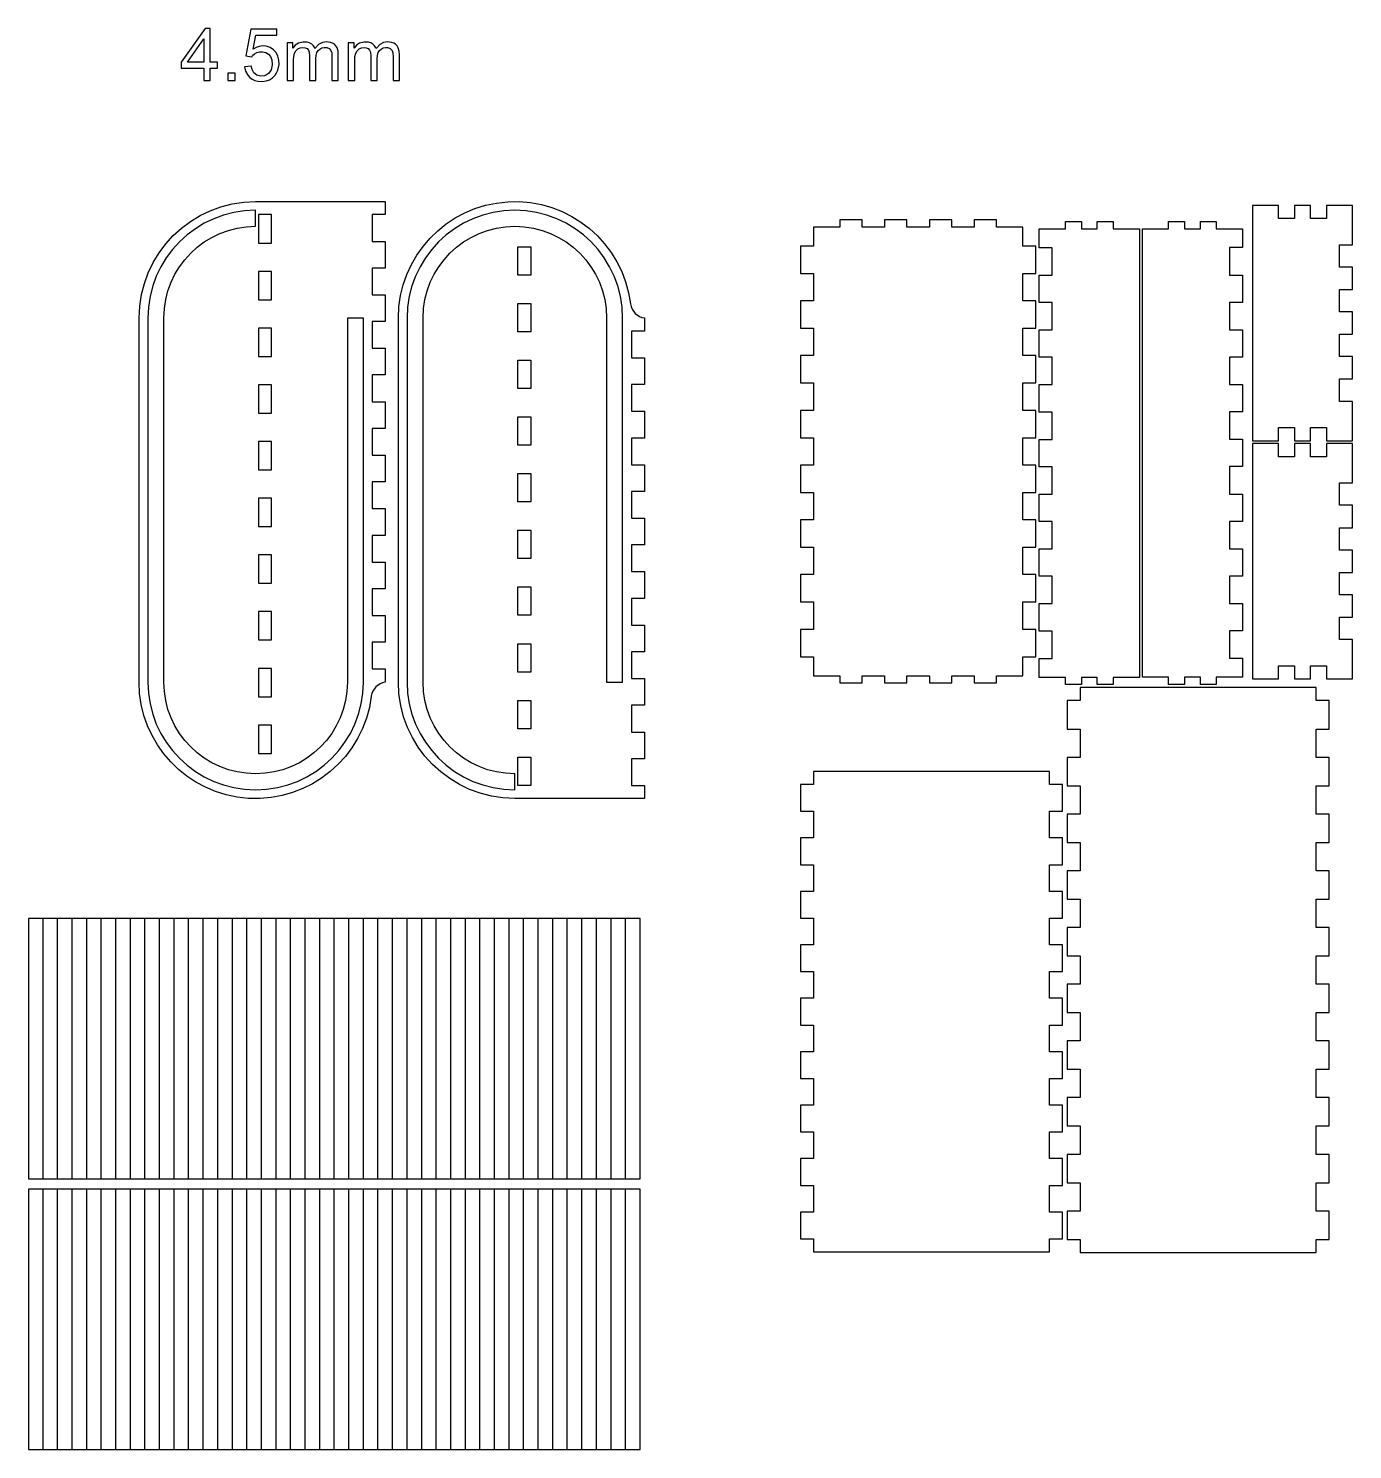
# Model space of a CAD drawing. Extents: x 12 to 727, y 537 to 1025.
# Drawn here: x 272 to 726.6, y 536.8 to 1024.8 of the extents above; entities that cross this region are included whole.
import ezdxf

# ---------------------------------------------------------------- set-up
doc = ezdxf.new("R2010")
doc.units = 0

msp = doc.modelspace()

# ---------------------------------------------------------------- linework, layer by layer
at = {"layer": 'Layer 1'}
for p, q in [((332.652, 1024.78), (324.485, 1013.18)), ((326.646, 1013.18), (332.249, 1021.25)), ((332.249, 1021.25), (332.249, 1013.18)), ((334.446, 1024.78), (332.652, 1024.78)), ((334.446, 1013.18), (334.446, 1024.78)), ((348.33, 1024.54), (346.596, 1015.34)), ((357.229, 1024.54), (348.33, 1024.54)), ((349.123, 1017.63), (350.087, 1022.44)), ((350.087, 1022.44), (357.229, 1022.44)), ((357.229, 1022.44), (357.229, 1024.54)), ((366.16275, 1020.11625), (364.662, 1019.7)), ((367.719, 1020.06), (366.16275, 1020.11625)), ((368.527813, 1019.837188), (367.719, 1020.06)), ((372.928, 1019.92), (371.6095, 1019.21875)), ((374.308625, 1020.14625), (372.928, 1019.92)), ((375.699, 1019.99), (374.308625, 1020.14625)), ((376.427031, 1019.738438), (375.699, 1019.99)), ((387.16275, 1020.11625), (385.662, 1019.7)), ((388.719, 1020.06), (387.16275, 1020.11625)), ((389.527813, 1019.837188), (388.719, 1020.06)), ((393.928, 1019.92), (392.6095, 1019.21875)), ((395.308625, 1020.14625), (393.928, 1019.92)), ((396.699, 1019.99), (395.308625, 1020.14625)), ((397.427031, 1019.738438), (396.699, 1019.99)), ((346.596, 1015.34), (348.659, 1015.08)), ((348.659, 1015.08), (348.926, 1015.44)), ((348.926, 1015.44), (349.632047, 1016.089687)), ((350.151922, 1018.232344), (349.123, 1017.63)), ((349.632047, 1016.089687), (350.462125, 1016.5425)), ((351.270375, 1018.60875), (350.151922, 1018.232344)), ((350.462125, 1016.5425), (351.376391, 1016.781563)), ((352.441891, 1018.750781), (351.270375, 1018.60875)), ((351.376391, 1016.781563), (352.335, 1016.79)), ((352.335, 1016.79), (353.457297, 1016.544688)), ((353.63, 1018.65), (352.441891, 1018.750781)), ((353.457297, 1016.544688), (354.419375, 1015.9675)), ((354.940016, 1018.214687), (353.63, 1018.65)), ((354.419375, 1015.9675), (355.153266, 1015.116562)), ((356.082875, 1017.4775), (354.940016, 1018.214687)), ((355.153266, 1015.116562), (355.591, 1014.05)), ((357.008797, 1016.481562), (356.082875, 1017.4775)), ((357.668, 1015.27), (357.008797, 1016.481562)), ((358.021625, 1013.8325), (357.668, 1015.27)), ((362.781, 1019.85), (360.816, 1019.85)), ((360.816, 1019.85), (360.816, 1006.88)), ((362.781, 1018.03), (362.781, 1019.85)), ((363.60675, 1018.99625), (362.781, 1018.03)), ((363.019, 1014.04), (363.099625, 1015.195)), ((363.099625, 1015.195), (363.367, 1016.32)), ((363.367, 1016.32), (363.823813, 1017.122031)), ((364.662, 1019.7), (363.60675, 1018.99625)), ((363.823813, 1017.122031), (364.48875, 1017.73375)), ((364.48875, 1017.73375), (365.307062, 1018.118594)), ((365.307062, 1018.118594), (366.224, 1018.24)), ((366.224, 1018.24), (366.9815, 1018.155)), ((366.9815, 1018.155), (367.67, 1017.83)), ((367.67, 1017.83), (368.132375, 1017.27)), ((368.132375, 1017.27), (368.384, 1016.59)), ((368.384, 1016.59), (368.519, 1015.31)), ((368.519, 1015.31), (368.519, 1006.88)), ((369.244, 1019.425), (368.527813, 1019.837188)), ((369.835688, 1018.847812), (369.244, 1019.425)), ((370.271, 1018.13), (369.835688, 1018.847812)), ((370.374, 1017.87), (370.271, 1018.13)), ((370.57, 1018.15), (370.374, 1017.87)), ((371.6095, 1019.21875), (370.57, 1018.15)), ((370.716, 1014.42), (370.786375, 1015.47375)), ((370.786375, 1015.47375), (371.069, 1016.49)), ((371.069, 1016.49), (371.490203, 1017.17375)), ((371.490203, 1017.17375), (372.069375, 1017.7075)), ((372.069375, 1017.7075), (372.769859, 1018.065)), ((372.769859, 1018.065), (373.555, 1018.22)), ((373.555, 1018.22), (374.410375, 1018.1925)), ((374.410375, 1018.1925), (375.208, 1017.88)), ((375.208, 1017.88), (375.831875, 1017.25375)), ((375.831875, 1017.25375), (376.113, 1016.41)), ((376.113, 1016.41), (376.197, 1015.05)), ((376.197, 1015.05), (376.197, 1006.88)), ((377.066, 1019.3275), (376.427031, 1019.738438)), ((377.590969, 1018.777813), (377.066, 1019.3275)), ((377.977, 1018.11), (377.590969, 1018.777813)), ((378.299875, 1016.9675), (377.977, 1018.11)), ((378.382, 1015.78), (378.299875, 1016.9675)), ((378.382, 1006.88), (378.382, 1015.78)), ((383.781, 1019.85), (381.816, 1019.85)), ((381.816, 1019.85), (381.816, 1006.88)), ((383.781, 1018.03), (383.781, 1019.85)), ((384.60675, 1018.99625), (383.781, 1018.03)), ((384.019, 1014.04), (384.099625, 1015.195)), ((384.099625, 1015.195), (384.367, 1016.32)), ((384.367, 1016.32), (384.823813, 1017.122031)), ((385.662, 1019.7), (384.60675, 1018.99625)), ((384.823813, 1017.122031), (385.48875, 1017.73375)), ((385.48875, 1017.73375), (386.307062, 1018.118594)), ((386.307062, 1018.118594), (387.224, 1018.24)), ((387.224, 1018.24), (387.9815, 1018.155)), ((387.9815, 1018.155), (388.67, 1017.83)), ((388.67, 1017.83), (389.132375, 1017.27)), ((389.132375, 1017.27), (389.384, 1016.59)), ((389.384, 1016.59), (389.519, 1015.31)), ((389.519, 1015.31), (389.519, 1006.88)), ((390.244, 1019.425), (389.527813, 1019.837188)), ((390.835688, 1018.847812), (390.244, 1019.425)), ((391.271, 1018.13), (390.835688, 1018.847812)), ((391.374, 1017.87), (391.271, 1018.13)), ((391.57, 1018.15), (391.374, 1017.87)), ((392.6095, 1019.21875), (391.57, 1018.15)), ((391.716, 1014.42), (391.786375, 1015.47375)), ((391.786375, 1015.47375), (392.069, 1016.49)), ((392.069, 1016.49), (392.490203, 1017.17375)), ((392.490203, 1017.17375), (393.069375, 1017.7075)), ((393.069375, 1017.7075), (393.769859, 1018.065)), ((393.769859, 1018.065), (394.555, 1018.22)), ((394.555, 1018.22), (395.410375, 1018.1925)), ((395.410375, 1018.1925), (396.208, 1017.88)), ((396.208, 1017.88), (396.831875, 1017.25375)), ((396.831875, 1017.25375), (397.113, 1016.41)), ((397.113, 1016.41), (397.197, 1015.05)), ((397.197, 1015.05), (397.197, 1006.88)), ((398.066, 1019.3275), (397.427031, 1019.738438)), ((398.590969, 1018.777813), (398.066, 1019.3275)), ((398.977, 1018.11), (398.590969, 1018.777813)), ((399.299875, 1016.9675), (398.977, 1018.11)), ((399.382, 1015.78), (399.299875, 1016.9675)), ((399.382, 1006.88), (399.382, 1015.78)), ((324.485, 1013.18), (324.485, 1011.17)), ((324.485, 1011.17), (332.249, 1011.17)), ((332.249, 1013.18), (326.646, 1013.18)), ((326.646, 1013.18), (326.646, 1013.18)), ((332.249, 1011.17), (332.249, 1006.88)), ((336.863, 1013.18), (334.446, 1013.18)), ((334.446, 1011.17), (336.863, 1011.17)), ((334.446, 1006.88), (334.446, 1011.17)), ((334.446, 1011.17), (334.446, 1011.17)), ((336.863, 1011.17), (336.863, 1013.18)), ((348.513, 1011.77), (346.206, 1011.57)), ((346.206, 1011.57), (346.538625, 1010.055)), ((348.8, 1010.62), (348.513, 1011.77)), ((349.440625, 1009.505), (348.8, 1010.62)), ((355.31, 1010.59), (354.918484, 1009.915469)), ((355.7265, 1012.30125), (355.31, 1010.59)), ((355.591, 1014.05), (355.7265, 1012.30125)), ((357.208203, 1009.562812), (357.629125, 1010.445)), ((357.629125, 1010.445), (358.049, 1012.35)), ((358.049, 1012.35), (358.021625, 1013.8325)), ((363.013, 1013.61), (363.019, 1014.04)), ((363.013, 1006.88), (363.013, 1013.61)), ((363.013, 1013.61), (363.013, 1013.61)), ((370.716, 1006.88), (370.716, 1014.42)), ((384.013, 1013.61), (384.019, 1014.04)), ((384.013, 1006.88), (384.013, 1013.61)), ((384.013, 1013.61), (384.013, 1013.61)), ((391.716, 1006.88), (391.716, 1014.42)), ((332.249, 1006.88), (334.446, 1006.88)), ((342.941, 1009.39), (340.439, 1009.39)), ((340.439, 1009.39), (340.439, 1006.88)), ((340.439, 1006.88), (342.941, 1006.88)), ((342.941, 1006.88), (342.941, 1009.39)), ((342.941, 1009.39), (342.941, 1009.39)), ((346.538625, 1010.055), (347.28, 1008.69)), ((347.28, 1008.69), (347.994953, 1007.931406)), ((347.994953, 1007.931406), (348.835625, 1007.33125)), ((348.835625, 1007.33125), (349.776234, 1006.905469)), ((350.457, 1008.72), (349.440625, 1009.505)), ((349.776234, 1006.905469), (350.791, 1006.67)), ((351.751625, 1008.39125), (350.457, 1008.72)), ((350.791, 1006.67), (352.323, 1006.59)), ((353.077, 1008.55), (351.751625, 1008.39125)), ((352.323, 1006.59), (353.568703, 1006.751719)), ((352.323, 1006.59), (352.323, 1006.59)), ((353.784078, 1008.881406), (353.077, 1008.55)), ((353.568703, 1006.751719), (354.733875, 1007.17875)), ((354.403875, 1009.34125), (353.784078, 1008.881406)), ((354.918484, 1009.915469), (354.403875, 1009.34125)), ((354.733875, 1007.17875), (355.776609, 1007.851406)), ((355.776609, 1007.851406), (356.655, 1008.75)), ((356.655, 1008.75), (357.208203, 1009.562812)), ((360.816, 1006.88), (363.013, 1006.88)), ((368.519, 1006.88), (370.716, 1006.88)), ((376.197, 1006.88), (378.382, 1006.88)), ((381.816, 1006.88), (384.013, 1006.88)), ((389.519, 1006.88), (391.716, 1006.88)), ((397.197, 1006.88), (399.382, 1006.88)), ((330.932798, 960.505137), (334.429359, 962.189547)), ((334.429359, 962.189547), (338.104368, 963.534646)), ((338.104368, 963.534646), (341.937717, 964.520326)), ((342.542076, 961.581311), (338.996159, 960.669593)), ((341.937717, 964.520326), (345.909297, 965.12648)), ((346.215888, 962.141978), (342.542076, 961.581311)), ((345.909297, 965.12648), (349.999, 965.333)), ((349.999, 962.333), (346.215888, 962.141978)), ((349.999, 965.333), (394.499, 965.333)), ((349.999, 956.833), (349.999, 962.333)), ((394.499, 965.333), (394.499, 960.833)), ((418.507351, 959.692107), (421.799812, 961.455344)), ((421.799812, 961.455344), (425.270423, 962.912147)), ((425.270423, 962.912147), (428.901867, 964.044121)), ((431.543076, 961.581311), (427.997159, 960.669593)), ((428.901867, 964.044121), (432.676831, 964.832871)), ((435.216888, 962.141978), (431.543076, 961.581311)), ((432.676831, 964.832871), (436.578, 965.26)), ((439, 962.333), (435.216888, 962.141978)), ((436.578, 965.26), (440.502187, 965.307507)), ((442.782947, 962.141978), (439, 962.333)), ((440.502187, 965.307507), (444.344805, 964.980805)), ((446.456637, 961.581311), (442.782947, 962.141978)), ((444.344805, 964.980805), (448.086442, 964.29606)), ((450.002469, 960.669593), (446.456637, 961.581311)), ((448.086442, 964.29606), (451.707688, 963.269437)), ((451.707688, 963.269437), (455.189128, 961.917104)), ((455.189128, 961.917104), (458.511352, 960.255227)), ((701.184, 964.016), (692.184, 964.016)), ((692.184, 964.016), (692.184, 883.216)), ((701.184, 959.516), (701.184, 964.016)), ((712.118, 964.016), (706.651, 964.016)), ((706.651, 964.016), (706.651, 959.516)), ((712.118, 959.516), (712.118, 964.016)), ((726.584, 964.016), (717.584, 964.016)), ((717.584, 964.016), (717.584, 959.516)), ((726.584, 950.516), (726.584, 964.016)), ((324.555448, 956.198819), (327.634791, 958.501525)), ((327.634791, 958.501525), (330.932798, 960.505137)), ((332.362397, 957.867393), (329.311744, 956.014104)), ((335.596734, 959.425422), (332.362397, 957.867393)), ((338.996159, 960.669593), (335.596734, 959.425422)), ((343.650643, 956.193033), (346.778303, 956.670369)), ((346.778303, 956.670369), (349.999, 956.833)), ((355.499, 960.833), (350.999, 960.833)), ((350.999, 960.833), (350.999, 951.096)), ((355.499, 951.096), (355.499, 960.833)), ((394.499, 960.833), (389.999, 960.833)), ((389.999, 960.833), (389.999, 951.657)), ((412.52613, 955.319915), (415.410352, 957.640832)), ((415.410352, 957.640832), (418.507351, 959.692107)), ((421.363397, 957.867393), (418.312744, 956.014104)), ((424.597734, 959.425422), (421.363397, 957.867393)), ((427.997159, 960.669593), (424.597734, 959.425422)), ((432.651643, 956.193033), (435.779303, 956.670369)), ((435.779303, 956.670369), (439, 956.833)), ((439, 956.833), (442.220697, 956.670369)), ((442.220697, 956.670369), (445.348357, 956.193033)), ((453.401844, 959.425422), (450.002469, 960.669593)), ((456.63616, 957.867393), (453.401844, 959.425422)), ((459.686816, 956.014104), (456.63616, 957.867393)), ((458.511352, 960.255227), (461.654946, 958.29997)), ((461.654946, 958.29997), (464.6005, 956.0675)), ((550.554, 956.527), (541.554, 956.527)), ((541.554, 956.527), (541.554, 950.027)), ((558.239, 959.027), (550.554, 959.027)), ((550.554, 959.027), (550.554, 956.527)), ((558.239, 956.527), (558.239, 959.027)), ((565.925, 956.527), (558.239, 956.527)), ((573.611, 959.027), (565.925, 959.027)), ((565.925, 959.027), (565.925, 956.527)), ((573.611, 956.527), (573.611, 959.027)), ((581.297, 956.527), (573.611, 956.527)), ((588.982, 959.027), (581.297, 959.027)), ((581.297, 959.027), (581.297, 956.527)), ((588.982, 956.527), (588.982, 959.027)), ((596.668, 956.527), (588.982, 956.527)), ((604.354, 959.027), (596.668, 959.027)), ((596.668, 959.027), (596.668, 956.527)), ((604.354, 956.527), (604.354, 959.027)), ((613.354, 956.527), (604.354, 956.527)), ((613.354, 950.027), (613.354, 956.527)), ((628.008, 955.956), (628.008, 958.456)), ((628.008, 958.456), (633.475, 958.456)), ((633.475, 958.456), (633.475, 955.956)), ((638.942, 955.956), (638.942, 958.456)), ((638.942, 958.456), (644.408, 958.456)), ((644.408, 958.456), (644.408, 955.956)), ((663.412, 956.01), (663.412, 958.51)), ((663.412, 958.51), (668.878, 958.51)), ((668.878, 958.51), (668.878, 956.01)), ((674.345, 956.01), (674.345, 958.51)), ((674.345, 958.51), (679.812, 958.51)), ((679.812, 958.51), (679.812, 956.01)), ((706.651, 959.516), (701.184, 959.516)), ((701.184, 959.516), (701.184, 959.516)), ((717.584, 959.516), (712.118, 959.516)), ((319.133181, 950.776552), (321.714875, 953.617125)), ((321.714875, 953.617125), (324.555448, 956.198819)), ((326.463371, 953.884149), (323.835875, 951.496125)), ((329.311744, 956.014104), (326.463371, 953.884149)), ((332.387037, 951.453303), (334.984216, 953.031126)), ((334.984216, 953.031126), (337.737766, 954.357578)), ((337.737766, 954.357578), (340.631852, 955.416825)), ((340.631852, 955.416825), (343.650643, 956.193033)), ((389.999, 951.657), (394.499, 951.657)), ((394.499, 951.657), (394.499, 942.48)), ((407.465276, 949.942734), (409.872, 952.74775)), ((409.872, 952.74775), (412.52613, 955.319915)), ((415.464371, 953.884149), (412.836875, 951.496125)), ((418.312744, 956.014104), (415.464371, 953.884149)), ((421.388037, 951.453303), (423.985216, 953.031126)), ((423.985216, 953.031126), (426.738766, 954.357578)), ((426.738766, 954.357578), (429.632852, 955.416825)), ((429.632852, 955.416825), (432.651643, 956.193033)), ((445.348357, 956.193033), (448.367148, 955.416825)), ((448.367148, 955.416825), (451.261234, 954.357578)), ((451.261234, 954.357578), (454.014784, 953.031126)), ((454.014784, 953.031126), (456.611963, 951.453303)), ((462.535213, 953.884149), (459.686816, 956.014104)), ((465.16275, 951.496125), (462.535213, 953.884149)), ((464.6005, 956.0675), (467.328601, 953.573983)), ((467.328601, 953.573983), (469.819836, 950.835586)), ((619.008, 949.456), (619.008, 955.956)), ((619.008, 955.956), (628.008, 955.956)), ((633.475, 955.956), (638.942, 955.956)), ((644.408, 955.956), (653.408, 955.956)), ((653.408, 955.956), (653.408, 801.956)), ((654.412, 802.01), (654.412, 956.01)), ((654.412, 956.01), (663.412, 956.01)), ((668.878, 956.01), (674.345, 956.01)), ((679.812, 956.01), (688.812, 956.01)), ((688.812, 956.01), (688.812, 949.51)), ((314.826863, 944.399202), (316.830475, 947.697209)), ((316.830475, 947.697209), (319.133181, 950.776552)), ((321.447851, 948.868629), (319.317896, 946.020256)), ((323.835875, 951.496125), (321.447851, 948.868629)), ((325.692059, 945.369938), (327.725125, 947.606875)), ((327.725125, 947.606875), (329.962062, 949.639941)), ((329.962062, 949.639941), (332.387037, 951.453303)), ((350.999, 951.096), (355.499, 951.096)), ((355.499, 951.096), (355.499, 951.096)), ((403.463306, 943.707729), (405.323273, 946.923262)), ((405.323273, 946.923262), (407.465276, 949.942734)), ((410.448851, 948.868629), (408.318896, 946.020256)), ((412.836875, 951.496125), (410.448851, 948.868629)), ((414.693059, 945.369938), (416.726125, 947.606875)), ((416.726125, 947.606875), (418.963062, 949.639941)), ((418.963062, 949.639941), (421.388037, 951.453303)), ((440, 949.833), (444.5, 949.833)), ((440, 940.096), (440, 949.833)), ((440, 949.833), (440, 949.833)), ((444.5, 949.833), (444.5, 940.096)), ((456.611963, 951.453303), (459.036938, 949.639941)), ((459.036938, 949.639941), (461.273875, 947.606875)), ((461.273875, 947.606875), (463.306941, 945.369938)), ((467.550826, 948.868629), (465.16275, 951.496125)), ((469.68084, 946.020256), (467.550826, 948.868629)), ((469.819836, 950.835586), (472.054794, 947.868474)), ((472.054794, 947.868474), (474.014062, 944.688813)), ((541.554, 950.027), (537.054, 950.027)), ((537.054, 950.027), (537.054, 940.627)), ((617.854, 950.027), (613.354, 950.027)), ((617.854, 940.627), (617.854, 950.027)), ((623.508, 949.456), (619.008, 949.456)), ((623.508, 940.056), (623.508, 949.456)), ((688.812, 949.51), (684.312, 949.51)), ((684.312, 949.51), (684.312, 940.11)), ((688.812, 949.51), (688.812, 949.51)), ((722.084, 942.831), (722.084, 950.516)), ((722.084, 950.516), (726.584, 950.516)), ((313.142453, 940.902641), (314.826863, 944.399202)), ((317.464607, 942.969603), (315.906578, 939.735266)), ((319.317896, 946.020256), (317.464607, 942.969603)), ((322.300874, 940.347784), (323.878697, 942.944963)), ((323.878697, 942.944963), (325.692059, 945.369938)), ((394.499, 942.48), (389.999, 942.48)), ((389.999, 942.48), (389.999, 933.304)), ((401.902688, 940.314531), (403.463306, 943.707729)), ((406.465607, 942.969603), (404.907578, 939.735266)), ((408.318896, 946.020256), (406.465607, 942.969603)), ((411.301874, 940.347784), (412.879697, 942.944963)), ((412.879697, 942.944963), (414.693059, 945.369938)), ((463.306941, 945.369938), (465.120303, 942.944963)), ((465.120303, 942.944963), (466.698126, 940.347784)), ((471.534192, 942.969603), (469.68084, 946.020256)), ((473.092281, 939.735266), (471.534192, 942.969603)), ((474.014062, 944.688813), (475.678229, 941.312769)), ((726.584, 942.831), (722.084, 942.831)), ((726.584, 935.145), (726.584, 942.831)), ((310.811674, 933.394283), (311.797354, 937.227632)), ((311.797354, 937.227632), (313.142453, 940.902641)), ((315.906578, 939.735266), (314.662407, 936.335841)), ((319.915175, 934.700148), (320.974422, 937.594234)), ((320.974422, 937.594234), (322.300874, 940.347784)), ((355.499, 941.359), (350.999, 941.359)), ((350.999, 941.359), (350.999, 931.622)), ((355.499, 931.622), (355.499, 941.359)), ((400.658733, 936.762064), (401.902688, 940.314531)), ((404.907578, 939.735266), (403.663407, 936.335841)), ((408.916175, 934.700148), (409.975422, 937.594234)), ((409.975422, 937.594234), (411.301874, 940.347784)), ((444.5, 940.096), (440, 940.096)), ((466.698126, 940.347784), (468.024578, 937.594234)), ((468.024578, 937.594234), (469.083825, 934.700148)), ((474.336507, 936.335841), (473.092281, 939.735266)), ((475.678229, 941.312769), (477.027883, 937.756508)), ((477.027883, 937.756508), (478.04361, 934.036196)), ((537.054, 940.627), (541.554, 940.627)), ((541.554, 940.627), (541.554, 931.227)), ((613.354, 931.227), (613.354, 940.627)), ((613.354, 940.627), (617.854, 940.627)), ((619.008, 930.656), (619.008, 940.056)), ((619.008, 940.056), (623.508, 940.056)), ((684.312, 940.11), (688.812, 940.11)), ((688.812, 940.11), (688.812, 930.709)), ((310.20552, 929.422703), (310.811674, 933.394283)), ((313.750689, 932.789924), (313.190022, 929.116112)), ((314.662407, 936.335841), (313.750689, 932.789924)), ((319.138967, 931.681357), (319.915175, 934.700148)), ((389.999, 933.304), (394.499, 933.304)), ((394.499, 933.304), (394.499, 924.127)), ((399.190075, 929.252903), (399.748758, 933.068723)), ((399.748758, 933.068723), (400.658733, 936.762064)), ((402.751689, 932.789924), (402.191022, 929.116112)), ((403.663407, 936.335841), (402.751689, 932.789924)), ((408.139967, 931.681357), (408.916175, 934.700148)), ((469.083825, 934.700148), (469.860033, 931.681357)), ((475.24827, 932.789924), (474.336507, 936.335841)), ((475.808967, 929.116112), (475.24827, 932.789924)), ((478.04361, 934.036196), (478.706, 930.168)), ((722.084, 927.459), (722.084, 935.145)), ((722.084, 935.145), (726.584, 935.145)), ((309.999, 925.333), (310.20552, 929.422703)), ((313.190022, 929.116112), (312.999, 925.333)), ((318.499, 925.333), (318.661631, 928.553697)), ((318.661631, 928.553697), (319.138967, 931.681357)), ((350.999, 931.622), (355.499, 931.622)), ((355.499, 931.622), (355.499, 931.622)), ((399, 925.333), (399.190075, 929.252903)), ((402.191022, 929.116112), (402, 925.333)), ((407.5, 925.333), (407.662631, 928.553697)), ((407.662631, 928.553697), (408.139967, 931.681357)), ((440, 930.359), (444.5, 930.359)), ((440, 920.622), (440, 930.359)), ((440, 930.359), (440, 930.359)), ((444.5, 930.359), (444.5, 920.622)), ((469.860033, 931.681357), (470.337369, 928.553697)), ((470.337369, 928.553697), (470.5, 925.333)), ((476, 925.333), (475.808967, 929.116112)), ((478.706, 930.168), (478.896898, 929.253914)), ((478.896898, 929.253914), (479.231188, 928.403062)), ((479.231188, 928.403062), (480.2765, 926.9445)), ((541.554, 931.227), (537.054, 931.227)), ((537.054, 931.227), (537.054, 921.827)), ((617.854, 931.227), (613.354, 931.227)), ((617.854, 921.827), (617.854, 931.227)), ((623.508, 930.656), (619.008, 930.656)), ((623.508, 921.256), (623.508, 930.656)), ((688.812, 930.709), (684.312, 930.709)), ((684.312, 930.709), (684.312, 921.31)), ((726.584, 927.459), (722.084, 927.459)), ((726.584, 919.773), (726.584, 927.459)), ((309.999, 800.333), (309.999, 925.333)), ((312.999, 925.333), (312.999, 800.333)), ((318.499, 800.333), (318.499, 925.333)), ((381.499, 925.333), (381.499, 800.333)), ((386.999, 925.333), (381.499, 925.333)), ((381.499, 925.333), (381.499, 925.333)), ((386.999, 800.333), (386.999, 925.333)), ((394.499, 924.127), (389.999, 924.127)), ((389.999, 924.127), (389.999, 914.951)), ((399, 800.333), (399, 925.333)), ((402, 925.333), (402, 800.333)), ((407.5, 800.333), (407.5, 925.333)), ((470.5, 925.333), (470.5, 800.333)), ((476, 800.333), (476, 925.333)), ((480.2765, 926.9445), (481.735062, 925.899187)), ((481.735062, 925.899187), (482.585914, 925.564898)), ((482.585914, 925.564898), (483.5, 925.374)), ((483.5, 925.374), (483.5, 920.833)), ((483.5, 925.374), (483.5, 925.374)), ((355.499, 921.886), (350.999, 921.886)), ((350.999, 921.886), (350.999, 912.149)), ((355.499, 912.149), (355.499, 921.886)), ((444.5, 920.622), (440, 920.622)), ((483.5, 920.833), (479, 920.833)), ((479, 920.833), (479, 911.657)), ((537.054, 921.827), (541.554, 921.827)), ((541.554, 921.827), (541.554, 912.427)), ((613.354, 912.427), (613.354, 921.827)), ((613.354, 921.827), (617.854, 921.827)), ((619.008, 911.856), (619.008, 921.256)), ((619.008, 921.256), (623.508, 921.256)), ((684.312, 921.31), (688.812, 921.31)), ((688.812, 921.31), (688.812, 911.91)), ((722.084, 912.088), (722.084, 919.773)), ((722.084, 919.773), (726.584, 919.773)), ((389.999, 914.951), (394.499, 914.951)), ((394.499, 914.951), (394.499, 905.774)), ((350.999, 912.149), (355.499, 912.149)), ((355.499, 912.149), (355.499, 912.149)), ((440, 910.886), (444.5, 910.886)), ((440, 901.149), (440, 910.886)), ((440, 910.886), (440, 910.886)), ((444.5, 910.886), (444.5, 901.149)), ((479, 911.657), (483.5, 911.657)), ((483.5, 911.657), (483.5, 902.48)), ((541.554, 912.427), (537.054, 912.427)), ((537.054, 912.427), (537.054, 903.027)), ((617.854, 912.427), (613.354, 912.427)), ((617.854, 903.027), (617.854, 912.427)), ((623.508, 911.856), (619.008, 911.856)), ((623.508, 902.456), (623.508, 911.856)), ((688.812, 911.91), (684.312, 911.91)), ((684.312, 911.91), (684.312, 902.51)), ((726.584, 912.088), (722.084, 912.088)), ((726.584, 904.402), (726.584, 912.088)), ((394.499, 905.774), (389.999, 905.774)), ((389.999, 905.774), (389.999, 896.598)), ((537.054, 903.027), (541.554, 903.027)), ((541.554, 903.027), (541.554, 893.627)), ((613.354, 893.627), (613.354, 903.027)), ((613.354, 903.027), (617.854, 903.027)), ((722.084, 896.716), (722.084, 904.402)), ((722.084, 904.402), (726.584, 904.402)), ((355.499, 902.412), (350.999, 902.412)), ((350.999, 902.412), (350.999, 892.675)), ((355.499, 892.675), (355.499, 902.412)), ((444.5, 901.149), (440, 901.149)), ((483.5, 902.48), (479, 902.48)), ((479, 902.48), (479, 893.304)), ((619.008, 893.056), (619.008, 902.456)), ((619.008, 902.456), (623.508, 902.456)), ((684.312, 902.51), (688.812, 902.51)), ((688.812, 902.51), (688.812, 893.11)), ((389.999, 896.598), (394.499, 896.598)), ((394.499, 896.598), (394.499, 887.421)), ((479, 893.304), (483.5, 893.304)), ((483.5, 893.304), (483.5, 884.127)), ((541.554, 893.627), (537.054, 893.627)), ((537.054, 893.627), (537.054, 884.227)), ((617.854, 893.627), (613.354, 893.627)), ((617.854, 884.227), (617.854, 893.627)), ((623.508, 893.056), (619.008, 893.056)), ((623.508, 883.656), (623.508, 893.056)), ((688.812, 893.11), (684.312, 893.11)), ((684.312, 893.11), (684.312, 883.709)), ((726.584, 896.716), (722.084, 896.716)), ((726.584, 883.216), (726.584, 896.716)), ((350.999, 892.675), (355.499, 892.675)), ((355.499, 892.675), (355.499, 892.675)), ((440, 891.412), (444.5, 891.412)), ((440, 881.675), (440, 891.412)), ((440, 891.412), (440, 891.412)), ((444.5, 891.412), (444.5, 881.675)), ((394.499, 887.421), (389.999, 887.421)), ((389.999, 887.421), (389.999, 878.245)), ((483.5, 884.127), (479, 884.127)), ((479, 884.127), (479, 874.951)), ((537.054, 884.227), (541.554, 884.227)), ((541.554, 884.227), (541.554, 874.827)), ((613.354, 874.827), (613.354, 884.227)), ((613.354, 884.227), (617.854, 884.227)), ((619.008, 874.257), (619.008, 883.656)), ((619.008, 883.656), (623.508, 883.656)), ((684.312, 883.709), (688.812, 883.709)), ((688.812, 883.709), (688.812, 874.31)), ((701.184, 883.216), (701.184, 887.716)), ((701.184, 887.716), (706.651, 887.716)), ((706.651, 887.716), (706.651, 883.216)), ((712.118, 883.216), (712.118, 887.716)), ((712.118, 887.716), (717.584, 887.716)), ((717.584, 887.716), (717.584, 883.216)), ((355.499, 882.938), (350.999, 882.938)), ((350.999, 882.938), (350.999, 873.201)), ((355.499, 873.201), (355.499, 882.938)), ((444.5, 881.675), (440, 881.675)), ((692.184, 883.216), (701.184, 883.216)), ((701.185, 882.216), (692.185, 882.216)), ((692.185, 882.216), (692.185, 801.416)), ((701.185, 877.716), (701.185, 882.216)), ((706.651, 883.216), (712.118, 883.216)), ((712.118, 882.216), (706.651, 882.216)), ((706.651, 882.216), (706.651, 877.716)), ((712.118, 877.716), (712.118, 882.216)), ((717.584, 883.216), (726.584, 883.216)), ((726.585, 882.216), (717.585, 882.216)), ((717.585, 882.216), (717.585, 877.716)), ((726.585, 868.716), (726.585, 882.216)), ((726.585, 882.216), (726.585, 882.216)), ((389.999, 878.245), (394.499, 878.245)), ((394.499, 878.245), (394.499, 869.068)), ((479, 874.951), (483.5, 874.951)), ((483.5, 874.951), (483.5, 865.774)), ((541.554, 874.827), (537.054, 874.827)), ((537.054, 874.827), (537.054, 865.427)), ((617.854, 874.827), (613.354, 874.827)), ((617.854, 865.427), (617.854, 874.827)), ((623.508, 874.257), (619.008, 874.257)), ((623.508, 864.856), (623.508, 874.257)), ((688.812, 874.31), (684.312, 874.31)), ((684.312, 874.31), (684.312, 864.91)), ((706.651, 877.716), (701.185, 877.716)), ((717.585, 877.716), (712.118, 877.716)), ((350.999, 873.201), (355.499, 873.201)), ((355.499, 873.201), (355.499, 873.201)), ((394.499, 869.068), (389.999, 869.068)), ((389.999, 869.068), (389.999, 859.892)), ((440, 871.938), (444.5, 871.938)), ((440, 862.201), (440, 871.938)), ((440, 871.938), (440, 871.938)), ((444.5, 871.938), (444.5, 862.201)), ((722.085, 861.03), (722.085, 868.716)), ((722.085, 868.716), (726.585, 868.716)), ((483.5, 865.774), (479, 865.774)), ((479, 865.774), (479, 856.598)), ((537.054, 865.427), (541.554, 865.427)), ((541.554, 865.427), (541.554, 856.027)), ((613.354, 856.027), (613.354, 865.427)), ((613.354, 865.427), (617.854, 865.427)), ((619.008, 855.456), (619.008, 864.856)), ((619.008, 864.856), (623.508, 864.856)), ((684.312, 864.91), (688.812, 864.91)), ((688.812, 864.91), (688.812, 855.51)), ((355.499, 863.465), (350.999, 863.465)), ((350.999, 863.465), (350.999, 853.728)), ((355.499, 853.728), (355.499, 863.465)), ((389.999, 859.892), (394.499, 859.892)), ((394.499, 859.892), (394.499, 850.715)), ((444.5, 862.201), (440, 862.201)), ((726.585, 861.03), (722.085, 861.03)), ((726.585, 853.344), (726.585, 861.03)), ((479, 856.598), (483.5, 856.598)), ((483.5, 856.598), (483.5, 847.421)), ((541.554, 856.027), (537.054, 856.027)), ((537.054, 856.027), (537.054, 846.627)), ((617.854, 856.027), (613.354, 856.027)), ((617.854, 846.627), (617.854, 856.027)), ((623.508, 855.456), (619.008, 855.456)), ((623.508, 846.056), (623.508, 855.456)), ((688.812, 855.51), (684.312, 855.51)), ((684.312, 855.51), (684.312, 846.11)), ((350.999, 853.728), (355.499, 853.728)), ((355.499, 853.728), (355.499, 853.728)), ((394.499, 850.715), (389.999, 850.715)), ((389.999, 850.715), (389.999, 841.539)), ((440, 852.465), (444.5, 852.465)), ((440, 842.728), (440, 852.465)), ((440, 852.465), (440, 852.465)), ((444.5, 852.465), (444.5, 842.728)), ((722.085, 845.659), (722.085, 853.344)), ((722.085, 853.344), (726.585, 853.344)), ((483.5, 847.421), (479, 847.421)), ((479, 847.421), (479, 838.245)), ((537.054, 846.627), (541.554, 846.627)), ((541.554, 846.627), (541.554, 837.227)), ((613.354, 837.227), (613.354, 846.627)), ((613.354, 846.627), (617.854, 846.627)), ((619.008, 836.656), (619.008, 846.056)), ((619.008, 846.056), (623.508, 846.056)), ((684.312, 846.11), (688.812, 846.11)), ((688.812, 846.11), (688.812, 836.71)), ((726.585, 845.659), (722.085, 845.659)), ((726.585, 837.973), (726.585, 845.659)), ((355.499, 843.991), (350.999, 843.991)), ((350.999, 843.991), (350.999, 834.254)), ((355.499, 834.254), (355.499, 843.991)), ((389.999, 841.539), (394.499, 841.539)), ((394.499, 841.539), (394.499, 832.362)), ((444.5, 842.728), (440, 842.728)), ((479, 838.245), (483.5, 838.245)), ((483.5, 838.245), (483.5, 829.068)), ((541.554, 837.227), (537.054, 837.227)), ((537.054, 837.227), (537.054, 827.827)), ((617.854, 837.227), (613.354, 837.227)), ((617.854, 827.827), (617.854, 837.227)), ((623.508, 836.656), (619.008, 836.656)), ((623.508, 827.257), (623.508, 836.656)), ((688.812, 836.71), (684.312, 836.71)), ((684.312, 836.71), (684.312, 827.31)), ((722.085, 830.287), (722.085, 837.973)), ((722.085, 837.973), (726.585, 837.973)), ((350.999, 834.254), (355.499, 834.254)), ((355.499, 834.254), (355.499, 834.254)), ((394.499, 832.362), (389.999, 832.362)), ((389.999, 832.362), (389.999, 823.186)), ((440, 832.991), (444.5, 832.991)), ((440, 823.254), (440, 832.991)), ((440, 832.991), (440, 832.991)), ((444.5, 832.991), (444.5, 823.254)), ((726.585, 830.287), (722.085, 830.287)), ((726.585, 822.601), (726.585, 830.287)), ((483.5, 829.068), (479, 829.068)), ((479, 829.068), (479, 819.892)), ((537.054, 827.827), (541.554, 827.827)), ((541.554, 827.827), (541.554, 818.427)), ((613.354, 818.427), (613.354, 827.827)), ((613.354, 827.827), (617.854, 827.827)), ((619.008, 817.856), (619.008, 827.257)), ((619.008, 827.257), (623.508, 827.257)), ((684.312, 827.31), (688.812, 827.31)), ((688.812, 827.31), (688.812, 817.91)), ((355.499, 824.517), (350.999, 824.517)), ((350.999, 824.517), (350.999, 814.78)), ((355.499, 814.78), (355.499, 824.517)), ((389.999, 823.186), (394.499, 823.186)), ((394.499, 823.186), (394.499, 814.009)), ((444.5, 823.254), (440, 823.254)), ((479, 819.892), (483.5, 819.892)), ((483.5, 819.892), (483.5, 810.715)), ((722.085, 814.916), (722.085, 822.601)), ((722.085, 822.601), (726.585, 822.601)), ((541.554, 818.427), (537.054, 818.427)), ((537.054, 818.427), (537.054, 809.027)), ((617.854, 818.427), (613.354, 818.427)), ((617.854, 809.027), (617.854, 818.427)), ((623.508, 817.856), (619.008, 817.856)), ((623.508, 808.456), (623.508, 817.856)), ((688.812, 817.91), (684.312, 817.91)), ((684.312, 817.91), (684.312, 808.51)), ((350.999, 814.78), (355.499, 814.78)), ((355.499, 814.78), (355.499, 814.78)), ((394.499, 814.009), (389.999, 814.009)), ((389.999, 814.009), (389.999, 804.833)), ((440, 813.517), (444.5, 813.517)), ((440, 803.78), (440, 813.517)), ((440, 813.517), (440, 813.517)), ((444.5, 813.517), (444.5, 803.78)), ((483.5, 810.715), (479, 810.715)), ((479, 810.715), (479, 801.539)), ((726.585, 814.916), (722.085, 814.916)), ((726.585, 801.416), (726.585, 814.916)), ((537.054, 809.027), (541.554, 809.027)), ((541.554, 809.027), (541.554, 802.527)), ((613.354, 802.527), (613.354, 809.027)), ((613.354, 809.027), (617.854, 809.027)), ((619.008, 801.956), (619.008, 808.456)), ((619.008, 808.456), (623.508, 808.456)), ((684.312, 808.51), (688.812, 808.51)), ((688.812, 808.51), (688.812, 802.01)), ((701.185, 801.416), (701.185, 805.916)), ((701.185, 805.916), (706.651, 805.916)), ((706.651, 805.916), (706.651, 801.416)), ((712.118, 801.416), (712.118, 805.916)), ((712.118, 805.916), (717.585, 805.916)), ((717.585, 805.916), (717.585, 801.416)), ((310.189075, 796.413097), (309.999, 800.333)), ((312.999, 800.333), (313.190022, 796.549888)), ((318.661631, 797.112303), (318.499, 800.333)), ((355.499, 805.044), (350.999, 805.044)), ((350.999, 805.044), (350.999, 795.307)), ((355.499, 795.307), (355.499, 805.044)), ((381.499, 800.333), (381.336369, 797.112303)), ((386.807967, 796.549888), (386.999, 800.333)), ((389.999, 804.833), (394.499, 804.833)), ((394.499, 804.833), (394.499, 800.292)), ((399.206509, 796.243297), (399, 800.333)), ((402, 800.333), (402.191022, 796.549888)), ((407.662631, 797.112303), (407.5, 800.333)), ((444.5, 803.78), (440, 803.78)), ((470.5, 800.333), (476, 800.333)), ((479, 801.539), (483.5, 801.539)), ((483.5, 801.539), (483.5, 792.362)), ((541.554, 802.527), (550.554, 802.527)), ((550.554, 802.527), (550.554, 800.027)), ((558.239, 800.027), (558.239, 802.527)), ((558.239, 802.527), (565.925, 802.527)), ((565.925, 802.527), (565.925, 800.027)), ((573.611, 800.027), (573.611, 802.527)), ((573.611, 802.527), (581.297, 802.527)), ((581.297, 802.527), (581.297, 800.027)), ((588.982, 800.027), (588.982, 802.527)), ((588.982, 802.527), (596.668, 802.527)), ((596.668, 802.527), (596.668, 800.027)), ((604.354, 800.027), (604.354, 802.527)), ((604.354, 802.527), (613.354, 802.527)), ((628.008, 801.956), (619.008, 801.956)), ((628.008, 799.456), (628.008, 801.956)), ((638.942, 801.956), (633.475, 801.956)), ((633.475, 801.956), (633.475, 799.456)), ((638.942, 799.456), (638.942, 801.956)), ((653.408, 801.956), (644.408, 801.956)), ((644.408, 801.956), (644.408, 799.456)), ((653.408, 801.956), (653.408, 801.956)), ((663.412, 802.01), (654.412, 802.01)), ((663.412, 799.51), (663.412, 802.01)), ((674.345, 802.01), (668.878, 802.01)), ((668.878, 802.01), (668.878, 799.51)), ((674.345, 799.51), (674.345, 802.01)), ((688.812, 802.01), (679.812, 802.01)), ((679.812, 802.01), (679.812, 799.51)), ((692.185, 801.416), (701.185, 801.416)), ((706.651, 801.416), (712.118, 801.416)), ((717.585, 801.416), (726.585, 801.416)), ((310.747758, 792.597277), (310.189075, 796.413097)), ((313.190022, 796.549888), (313.750689, 792.876076)), ((319.138967, 793.984643), (318.661631, 797.112303)), ((381.336369, 797.112303), (380.859033, 793.984643)), ((386.24727, 792.876076), (386.807967, 796.549888)), ((389.706, 795.498), (389.043434, 791.629804)), ((389.896568, 796.412086), (389.706, 795.498)), ((390.230609, 797.262938), (389.896568, 796.412086)), ((391.275625, 798.7215), (390.230609, 797.262938)), ((392.734078, 799.766813), (391.275625, 798.7215)), ((393.584916, 800.101102), (392.734078, 799.766813)), ((394.499, 800.292), (393.584916, 800.101102)), ((399.812633, 792.271717), (399.206509, 796.243297)), ((402.191022, 796.549888), (402.751689, 792.876076)), ((408.139967, 793.984643), (407.662631, 797.112303)), ((550.554, 800.027), (558.239, 800.027)), ((550.554, 800.027), (550.554, 800.027)), ((565.925, 800.027), (573.611, 800.027)), ((581.297, 800.027), (588.982, 800.027)), ((596.668, 800.027), (604.354, 800.027)), ((633.475, 799.456), (628.008, 799.456)), ((714.066, 798.451), (633.066, 798.451)), ((633.066, 798.451), (633.066, 793.951)), ((644.408, 799.456), (638.942, 799.456)), ((668.878, 799.51), (663.412, 799.51)), ((679.812, 799.51), (674.345, 799.51)), ((714.066, 793.951), (714.066, 798.451)), ((311.657733, 788.903936), (310.747758, 792.597277)), ((313.750689, 792.876076), (314.662407, 789.330159)), ((319.915175, 790.965852), (319.138967, 793.984643)), ((320.974422, 788.071766), (319.915175, 790.965852)), ((350.999, 795.307), (355.499, 795.307)), ((355.499, 795.307), (355.499, 795.307)), ((380.082825, 790.965852), (379.023578, 788.071766)), ((380.859033, 793.984643), (380.082825, 790.965852)), ((385.335507, 789.330159), (386.24727, 792.876076)), ((389.043434, 791.629804), (388.027553, 787.909492)), ((400.798269, 788.438368), (399.812633, 792.271717)), ((402.751689, 792.876076), (403.663407, 789.330159)), ((408.916175, 790.965852), (408.139967, 793.984643)), ((409.975422, 788.071766), (408.916175, 790.965852)), ((440, 794.044), (444.5, 794.044)), ((440, 784.307), (440, 794.044)), ((440, 794.044), (440, 794.044)), ((444.5, 794.044), (444.5, 784.307)), ((483.5, 792.362), (479, 792.362)), ((479, 792.362), (479, 783.186)), ((633.066, 793.951), (628.566, 793.951)), ((628.566, 793.951), (628.566, 784.215)), ((718.566, 793.951), (714.066, 793.951)), ((718.566, 784.215), (718.566, 793.951)), ((312.901688, 785.351469), (311.657733, 788.903936)), ((314.662407, 789.330159), (315.906578, 785.930734)), ((315.906578, 785.930734), (317.464607, 782.696397)), ((322.300874, 785.318216), (320.974422, 788.071766)), ((379.023578, 788.071766), (377.697126, 785.318216)), ((382.533192, 782.696397), (384.091281, 785.930734)), ((384.091281, 785.930734), (385.335507, 789.330159)), ((388.027553, 787.909492), (386.677766, 784.353231)), ((402.143312, 784.763359), (400.798269, 788.438368)), ((403.663407, 789.330159), (404.907578, 785.930734)), ((404.907578, 785.930734), (406.465607, 782.696397)), ((411.301874, 785.318216), (409.975422, 788.071766)), ((314.462306, 781.958271), (312.901688, 785.351469)), ((316.322273, 778.742738), (314.462306, 781.958271)), ((317.464607, 782.696397), (319.317896, 779.645744)), ((323.878697, 782.721037), (322.300874, 785.318216)), ((325.692059, 780.296062), (323.878697, 782.721037)), ((355.499, 785.57), (350.999, 785.57)), ((350.999, 785.57), (350.999, 775.833)), ((355.499, 775.833), (355.499, 785.57)), ((376.119303, 782.721037), (374.305941, 780.296062)), ((377.697126, 785.318216), (376.119303, 782.721037)), ((380.67984, 779.645744), (382.533192, 782.696397)), ((385.013484, 780.977187), (383.054119, 777.797526)), ((386.677766, 784.353231), (385.013484, 780.977187)), ((403.827661, 781.266798), (402.143312, 784.763359)), ((405.831211, 777.968791), (403.827661, 781.266798)), ((406.465607, 782.696397), (408.318896, 779.645744)), ((412.879697, 782.721037), (411.301874, 785.318216)), ((414.693059, 780.296062), (412.879697, 782.721037)), ((444.5, 784.307), (440, 784.307)), ((479, 783.186), (483.5, 783.186)), ((483.5, 783.186), (483.5, 774.009)), ((628.566, 784.215), (633.066, 784.215)), ((633.066, 784.215), (633.066, 774.478)), ((714.066, 774.478), (714.066, 784.215)), ((714.066, 784.215), (718.566, 784.215)), ((318.464276, 775.723266), (316.322273, 778.742738)), ((319.317896, 779.645744), (321.447851, 776.797371)), ((321.447851, 776.797371), (323.835875, 774.169875)), ((327.725125, 778.059125), (325.692059, 780.296062)), ((329.962062, 776.026059), (327.725125, 778.059125)), ((332.387037, 774.212697), (329.962062, 776.026059)), ((370.035938, 776.026059), (367.610963, 774.212697)), ((372.272875, 778.059125), (370.035938, 776.026059)), ((374.305941, 780.296062), (372.272875, 778.059125)), ((376.16175, 774.169875), (378.549826, 776.797371)), ((378.549826, 776.797371), (380.67984, 779.645744)), ((383.054119, 777.797526), (380.81908, 774.830414)), ((408.133858, 774.889448), (405.831211, 777.968791)), ((408.318896, 779.645744), (410.448851, 776.797371)), ((410.448851, 776.797371), (412.836875, 774.169875)), ((416.726125, 778.059125), (414.693059, 780.296062)), ((418.963062, 776.026059), (416.726125, 778.059125)), ((421.388037, 774.212697), (418.963062, 776.026059)), ((320.871, 772.91825), (318.464276, 775.723266)), ((323.52513, 770.346085), (320.871, 772.91825)), ((323.835875, 774.169875), (326.463371, 771.781851)), ((326.463371, 771.781851), (329.311744, 769.651896)), ((334.984216, 772.634874), (332.387037, 774.212697)), ((337.737766, 771.308422), (334.984216, 772.634874)), ((340.631852, 770.249175), (337.737766, 771.308422)), ((350.999, 775.833), (355.499, 775.833)), ((355.499, 775.833), (355.499, 775.833)), ((362.260234, 771.308422), (359.366148, 770.249175)), ((365.013784, 772.634874), (362.260234, 771.308422)), ((367.610963, 774.212697), (365.013784, 772.634874)), ((370.685816, 769.651896), (373.534213, 771.781851)), ((373.534213, 771.781851), (376.16175, 774.169875)), ((378.327779, 772.092017), (375.599625, 769.5985)), ((380.81908, 774.830414), (378.327779, 772.092017)), ((410.7155, 772.048875), (408.133858, 774.889448)), ((413.556032, 769.467181), (410.7155, 772.048875)), ((412.836875, 774.169875), (415.464371, 771.781851)), ((415.464371, 771.781851), (418.312744, 769.651896)), ((423.985216, 772.634874), (421.388037, 774.212697)), ((426.738766, 771.308422), (423.985216, 772.634874)), ((429.632852, 770.249175), (426.738766, 771.308422)), ((440, 774.57), (444.5, 774.57)), ((440, 764.833), (440, 774.57)), ((440, 774.57), (440, 774.57)), ((444.5, 774.57), (444.5, 764.833)), ((483.5, 774.009), (479, 774.009)), ((479, 774.009), (479, 764.833)), ((633.066, 774.478), (628.566, 774.478)), ((628.566, 774.478), (628.566, 764.741)), ((718.566, 774.478), (714.066, 774.478)), ((718.566, 764.741), (718.566, 774.478)), ((326.409352, 768.025168), (323.52513, 770.346085)), ((329.506351, 765.973893), (326.409352, 768.025168)), ((329.311744, 769.651896), (332.362397, 767.798607)), ((332.362397, 767.798607), (335.596734, 766.240578)), ((335.596734, 766.240578), (338.996159, 764.996407)), ((343.650643, 769.472967), (340.631852, 770.249175)), ((346.778303, 768.995631), (343.650643, 769.472967)), ((349.999, 768.833), (346.778303, 768.995631)), ((353.219697, 768.995631), (349.999, 768.833)), ((356.347357, 769.472967), (353.219697, 768.995631)), ((359.366148, 770.249175), (356.347357, 769.472967)), ((361.001469, 764.996407), (364.400844, 766.240578)), ((364.400844, 766.240578), (367.63516, 767.798607)), ((367.63516, 767.798607), (370.685816, 769.651896)), ((372.65403, 767.36603), (369.510404, 765.410773)), ((375.599625, 769.5985), (372.65403, 767.36603)), ((416.635352, 767.164475), (413.556032, 769.467181)), ((419.933354, 765.160863), (416.635352, 767.164475)), ((418.312744, 769.651896), (421.363397, 767.798607)), ((421.363397, 767.798607), (424.597734, 766.240578)), ((424.597734, 766.240578), (427.997159, 764.996407)), ((432.651643, 769.472967), (429.632852, 770.249175)), ((435.779303, 768.995631), (432.651643, 769.472967)), ((439, 768.833), (435.779303, 768.995631)), ((439, 763.333), (439, 768.833)), ((622.554, 769.652), (541.554, 769.652)), ((541.554, 769.652), (541.554, 765.152)), ((622.554, 765.152), (622.554, 769.652)), ((332.798812, 764.210656), (329.506351, 765.973893)), ((336.269423, 762.753853), (332.798812, 764.210656)), ((339.900867, 761.621879), (336.269423, 762.753853)), ((338.996159, 764.996407), (342.542076, 764.084689)), ((343.675831, 760.833129), (339.900867, 761.621879)), ((342.542076, 764.084689), (346.215888, 763.524022)), ((346.215888, 763.524022), (349.999, 763.333)), ((349.999, 763.333), (353.781947, 763.524022)), ((353.781947, 763.524022), (357.455637, 764.084689)), ((359.085449, 761.36994), (355.343807, 760.685195)), ((357.455637, 764.084689), (361.001469, 764.996407)), ((362.706703, 762.396563), (359.085449, 761.36994)), ((366.188158, 763.748896), (362.706703, 762.396563)), ((369.510404, 765.410773), (366.188158, 763.748896)), ((423.429937, 763.476453), (419.933354, 765.160863)), ((427.104997, 762.131354), (423.429937, 763.476453)), ((430.93843, 761.145674), (427.104997, 762.131354)), ((427.997159, 764.996407), (431.543076, 764.084689)), ((431.543076, 764.084689), (435.216888, 763.524022)), ((435.216888, 763.524022), (439, 763.333)), ((444.5, 764.833), (440, 764.833)), ((479, 764.833), (483.5, 764.833)), ((483.5, 764.833), (483.5, 760.333)), ((541.554, 765.152), (537.054, 765.152)), ((537.054, 765.152), (537.054, 755.976)), ((627.054, 765.152), (622.554, 765.152)), ((627.054, 755.976), (627.054, 765.152)), ((628.566, 764.741), (633.066, 764.741)), ((633.066, 764.741), (633.066, 755.004)), ((714.066, 755.004), (714.066, 764.741)), ((714.066, 764.741), (718.566, 764.741)), ((718.566, 764.741), (718.566, 764.741)), ((347.577, 760.406), (343.675831, 760.833129)), ((351.501187, 760.358493), (347.577, 760.406)), ((355.343807, 760.685195), (351.501187, 760.358493)), ((434.910132, 760.53952), (430.93843, 761.145674)), ((439, 760.333), (434.910132, 760.53952)), ((483.5, 760.333), (439, 760.333)), ((537.054, 755.976), (541.554, 755.976)), ((541.554, 755.976), (541.554, 746.799)), ((622.554, 746.799), (622.554, 755.976)), ((622.554, 755.976), (627.054, 755.976)), ((633.066, 755.004), (628.566, 755.004)), ((628.566, 755.004), (628.566, 745.267)), ((718.566, 755.004), (714.066, 755.004)), ((718.566, 745.267), (718.566, 755.004)), ((541.554, 746.799), (537.054, 746.799)), ((537.054, 746.799), (537.054, 737.623)), ((627.054, 746.799), (622.554, 746.799)), ((627.054, 737.623), (627.054, 746.799)), ((628.566, 745.267), (633.066, 745.267)), ((633.066, 745.267), (633.066, 735.53)), ((714.066, 735.53), (714.066, 745.267)), ((714.066, 745.267), (718.566, 745.267)), ((537.054, 737.623), (541.554, 737.623)), ((541.554, 737.623), (541.554, 728.446)), ((622.554, 728.446), (622.554, 737.623)), ((622.554, 737.623), (627.054, 737.623)), ((633.066, 735.53), (628.566, 735.53)), ((628.566, 735.53), (628.566, 725.794)), ((718.566, 735.53), (714.066, 735.53)), ((718.566, 725.794), (718.566, 735.53)), ((541.554, 728.446), (537.054, 728.446)), ((537.054, 728.446), (537.054, 719.27)), ((627.054, 728.446), (622.554, 728.446)), ((627.054, 719.27), (627.054, 728.446)), ((628.566, 725.794), (633.066, 725.794)), ((633.066, 725.794), (633.066, 716.057)), ((714.066, 716.057), (714.066, 725.794)), ((714.066, 725.794), (718.566, 725.794)), ((482.002, 719.187), (272.002, 719.187)), ((272.002, 719.187), (272.003, 629.787)), ((277.009, 629.787), (277.009, 719.188)), ((282.009, 629.787), (282.009, 719.188)), ((287.009, 629.787), (287.009, 719.188)), ((292.009, 629.787), (292.009, 719.188)), ((297.009, 629.787), (297.009, 719.188)), ((302.009, 629.787), (302.009, 719.188)), ((307.009, 629.787), (307.009, 719.188)), ((312.009, 629.787), (312.009, 719.188)), ((317.009, 629.787), (317.009, 719.188)), ((322.009, 629.787), (322.009, 719.188)), ((327.009, 629.787), (327.009, 719.188)), ((332.009, 629.787), (332.009, 719.188)), ((337.009, 629.787), (337.009, 719.188)), ((342.009, 629.787), (342.009, 719.188)), ((347.009, 629.787), (347.009, 719.188)), ((352.009, 629.787), (352.009, 719.188)), ((357.009, 629.787), (357.009, 719.188)), ((362.009, 629.787), (362.009, 719.188)), ((367.009, 629.787), (367.009, 719.188)), ((372.009, 629.787), (372.009, 719.188)), ((377.009, 629.787), (377.009, 719.188)), ((382.009, 629.787), (382.009, 719.188)), ((387.009, 629.787), (387.009, 719.188)), ((392.009, 629.787), (392.009, 719.188)), ((397.009, 629.787), (397.009, 719.188)), ((402.009, 629.787), (402.009, 719.188)), ((407.009, 629.787), (407.009, 719.188)), ((412.009, 629.787), (412.009, 719.188)), ((417.009, 629.787), (417.009, 719.188)), ((422.009, 629.787), (422.009, 719.188)), ((427.009, 629.787), (427.009, 719.188)), ((432.009, 629.787), (432.009, 719.188)), ((437.009, 629.787), (437.009, 719.188)), ((442.009, 629.787), (442.009, 719.188)), ((447.009, 629.787), (447.009, 719.188)), ((452.009, 629.787), (452.009, 719.188)), ((457.009, 629.787), (457.009, 719.188)), ((462.009, 629.787), (462.009, 719.188)), ((467.009, 629.787), (467.009, 719.188)), ((472.009, 629.787), (472.009, 719.188)), ((477.009, 629.787), (477.009, 719.188)), ((482.003, 629.787), (482.002, 719.187)), ((537.054, 719.27), (541.554, 719.27)), ((541.554, 719.27), (541.554, 710.093)), ((622.554, 710.093), (622.554, 719.27)), ((622.554, 719.27), (627.054, 719.27)), ((633.066, 716.057), (628.566, 716.057)), ((628.566, 716.057), (628.566, 706.32)), ((718.566, 716.057), (714.066, 716.057)), ((718.566, 706.32), (718.566, 716.057)), ((537.054, 710.093), (537.054, 700.917)), ((541.554, 710.093), (537.054, 710.093)), ((537.054, 710.093), (537.054, 710.093)), ((627.054, 710.093), (622.554, 710.093)), ((627.054, 700.917), (627.054, 710.093)), ((628.566, 706.32), (633.066, 706.32)), ((633.066, 706.32), (633.066, 696.583)), ((714.066, 696.583), (714.066, 706.32)), ((714.066, 706.32), (718.566, 706.32)), ((537.054, 700.917), (541.554, 700.917)), ((541.554, 700.917), (541.554, 691.74)), ((622.554, 691.74), (622.554, 700.917)), ((622.554, 700.917), (627.054, 700.917)), ((633.066, 696.583), (628.566, 696.583)), ((628.566, 696.583), (628.566, 686.846)), ((718.566, 696.583), (714.066, 696.583)), ((718.566, 686.846), (718.566, 696.583)), ((541.554, 691.74), (537.054, 691.74)), ((537.054, 691.74), (537.054, 682.564)), ((627.054, 691.74), (622.554, 691.74)), ((627.054, 682.564), (627.054, 691.74)), ((628.566, 686.846), (633.066, 686.846)), ((633.066, 686.846), (633.066, 677.109)), ((714.066, 677.109), (714.066, 686.846)), ((714.066, 686.846), (718.566, 686.846)), ((537.054, 682.564), (541.554, 682.564)), ((541.554, 682.564), (541.554, 673.387)), ((622.554, 673.387), (622.554, 682.564)), ((622.554, 682.564), (627.054, 682.564)), ((633.066, 677.109), (628.566, 677.109)), ((628.566, 677.109), (628.566, 667.372)), ((718.566, 677.109), (714.066, 677.109)), ((718.566, 667.372), (718.566, 677.109)), ((541.554, 673.387), (537.054, 673.387)), ((537.054, 673.387), (537.054, 664.211)), ((627.054, 673.387), (622.554, 673.387)), ((627.054, 664.211), (627.054, 673.387)), ((537.054, 664.211), (541.554, 664.211)), ((541.554, 664.211), (541.554, 655.035)), ((622.554, 655.035), (622.554, 664.211)), ((622.554, 664.211), (627.054, 664.211)), ((628.566, 667.372), (633.066, 667.372)), ((633.066, 667.372), (633.066, 657.636)), ((714.066, 657.636), (714.066, 667.372)), ((714.066, 667.372), (718.566, 667.372)), ((541.554, 655.035), (537.054, 655.035)), ((537.054, 655.035), (537.054, 645.858)), ((627.054, 655.035), (622.554, 655.035)), ((627.054, 645.858), (627.054, 655.035)), ((633.066, 657.636), (628.566, 657.636)), ((628.566, 657.636), (628.566, 647.899)), ((718.566, 657.636), (714.066, 657.636)), ((718.566, 647.899), (718.566, 657.636)), ((537.054, 645.858), (541.554, 645.858)), ((541.554, 645.858), (541.554, 636.682)), ((622.554, 636.682), (622.554, 645.858)), ((622.554, 645.858), (627.054, 645.858)), ((628.566, 647.899), (633.066, 647.899)), ((633.066, 647.899), (633.066, 638.162)), ((714.066, 638.162), (714.066, 647.899)), ((714.066, 647.899), (718.566, 647.899)), ((541.554, 636.682), (537.054, 636.682)), ((537.054, 636.682), (537.054, 627.505)), ((627.054, 636.682), (622.554, 636.682)), ((627.054, 627.505), (627.054, 636.682)), ((633.066, 638.162), (628.566, 638.162)), ((628.566, 638.162), (628.566, 628.425)), ((718.566, 638.162), (714.066, 638.162)), ((718.566, 628.425), (718.566, 638.162)), ((272.003, 629.787), (482.003, 629.787)), ((272.003, 629.787), (272.003, 629.787)), ((482.002, 626.187), (272.002, 626.187)), ((272.002, 626.187), (272.003, 536.787)), ((277.008, 536.787), (277.008, 626.188)), ((282.008, 536.787), (282.008, 626.188)), ((287.008, 536.787), (287.008, 626.188)), ((292.008, 536.787), (292.008, 626.188)), ((297.008, 536.787), (297.008, 626.188)), ((302.008, 536.787), (302.008, 626.188)), ((307.008, 536.787), (307.008, 626.188)), ((312.008, 536.787), (312.008, 626.188)), ((317.008, 536.787), (317.008, 626.188)), ((322.008, 536.787), (322.008, 626.188)), ((327.008, 536.787), (327.008, 626.188)), ((332.008, 536.787), (332.008, 626.188)), ((337.008, 536.787), (337.008, 626.188)), ((342.008, 536.787), (342.008, 626.188)), ((347.008, 536.787), (347.008, 626.188)), ((352.008, 536.787), (352.008, 626.188)), ((357.008, 536.787), (357.008, 626.188)), ((362.008, 536.787), (362.008, 626.188)), ((367.008, 536.787), (367.008, 626.188)), ((372.008, 536.787), (372.008, 626.188)), ((377.008, 536.787), (377.008, 626.188)), ((382.008, 536.787), (382.008, 626.188)), ((387.008, 536.787), (387.008, 626.188)), ((392.008, 536.787), (392.008, 626.188)), ((397.008, 536.787), (397.008, 626.188)), ((402.008, 536.787), (402.008, 626.188)), ((407.008, 536.787), (407.008, 626.188)), ((412.008, 536.787), (412.008, 626.188)), ((417.008, 536.787), (417.008, 626.188)), ((422.008, 536.787), (422.008, 626.188)), ((427.008, 536.787), (427.008, 626.188)), ((432.008, 536.787), (432.008, 626.188)), ((437.008, 536.787), (437.008, 626.188)), ((442.008, 536.787), (442.008, 626.188)), ((447.008, 536.787), (447.008, 626.188)), ((452.008, 536.787), (452.008, 626.188)), ((457.008, 536.787), (457.008, 626.188)), ((462.008, 536.787), (462.008, 626.188)), ((467.008, 536.787), (467.008, 626.188)), ((472.008, 536.787), (472.008, 626.188)), ((477.008, 536.787), (477.008, 626.188)), ((482.003, 536.787), (482.002, 626.187)), ((537.054, 627.505), (541.554, 627.505)), ((541.554, 627.505), (541.554, 618.329)), ((622.554, 618.329), (622.554, 627.505)), ((622.554, 627.505), (627.054, 627.505)), ((628.566, 628.425), (633.066, 628.425)), ((633.066, 628.425), (633.066, 618.688)), ((714.066, 618.688), (714.066, 628.425)), ((714.066, 628.425), (718.566, 628.425)), ((541.554, 618.329), (537.054, 618.329)), ((537.054, 618.329), (537.054, 609.152)), ((627.054, 618.329), (622.554, 618.329)), ((627.054, 609.152), (627.054, 618.329)), ((633.066, 618.688), (628.566, 618.688)), ((628.566, 618.688), (628.566, 608.951)), ((718.566, 618.688), (714.066, 618.688)), ((718.566, 608.951), (718.566, 618.688)), ((537.054, 609.152), (541.554, 609.152)), ((541.554, 609.152), (541.554, 604.652)), ((622.554, 604.652), (622.554, 609.152)), ((622.554, 609.152), (627.054, 609.152)), ((628.566, 608.951), (633.066, 608.951)), ((633.066, 608.951), (633.066, 604.451)), ((714.066, 604.451), (714.066, 608.951)), ((714.066, 608.951), (718.566, 608.951)), ((541.554, 604.652), (622.554, 604.652)), ((633.066, 604.451), (714.066, 604.451)), ((272.003, 536.787), (482.003, 536.787)), ((272.003, 536.787), (272.003, 536.787))]:
    msp.add_line(p, q, dxfattribs=at)

doc.saveas('drawing.dxf')
